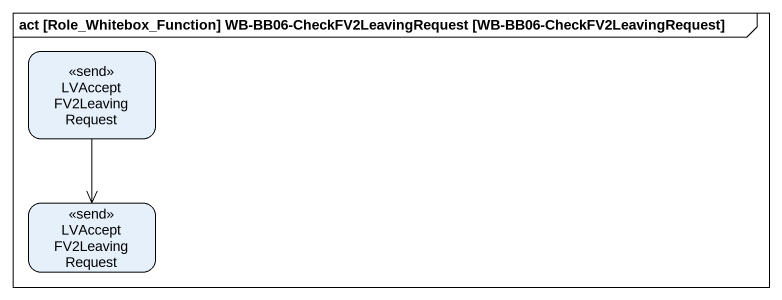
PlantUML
@startuml
mainframe act [Role_Whitebox_Function] WB-BB06-CheckFV2LeavingRequest [WB-BB06-CheckFV2LeavingRequest]
hide empty description
state LVAcceptFV2LeavingRequest <<send>>
state "LVAcceptFV2LeavingRequest" as LVAcceptFV2LeavingRequest_2 <<send>>
LVAcceptFV2LeavingRequest --> LVAcceptFV2LeavingRequest_2
@enduml
